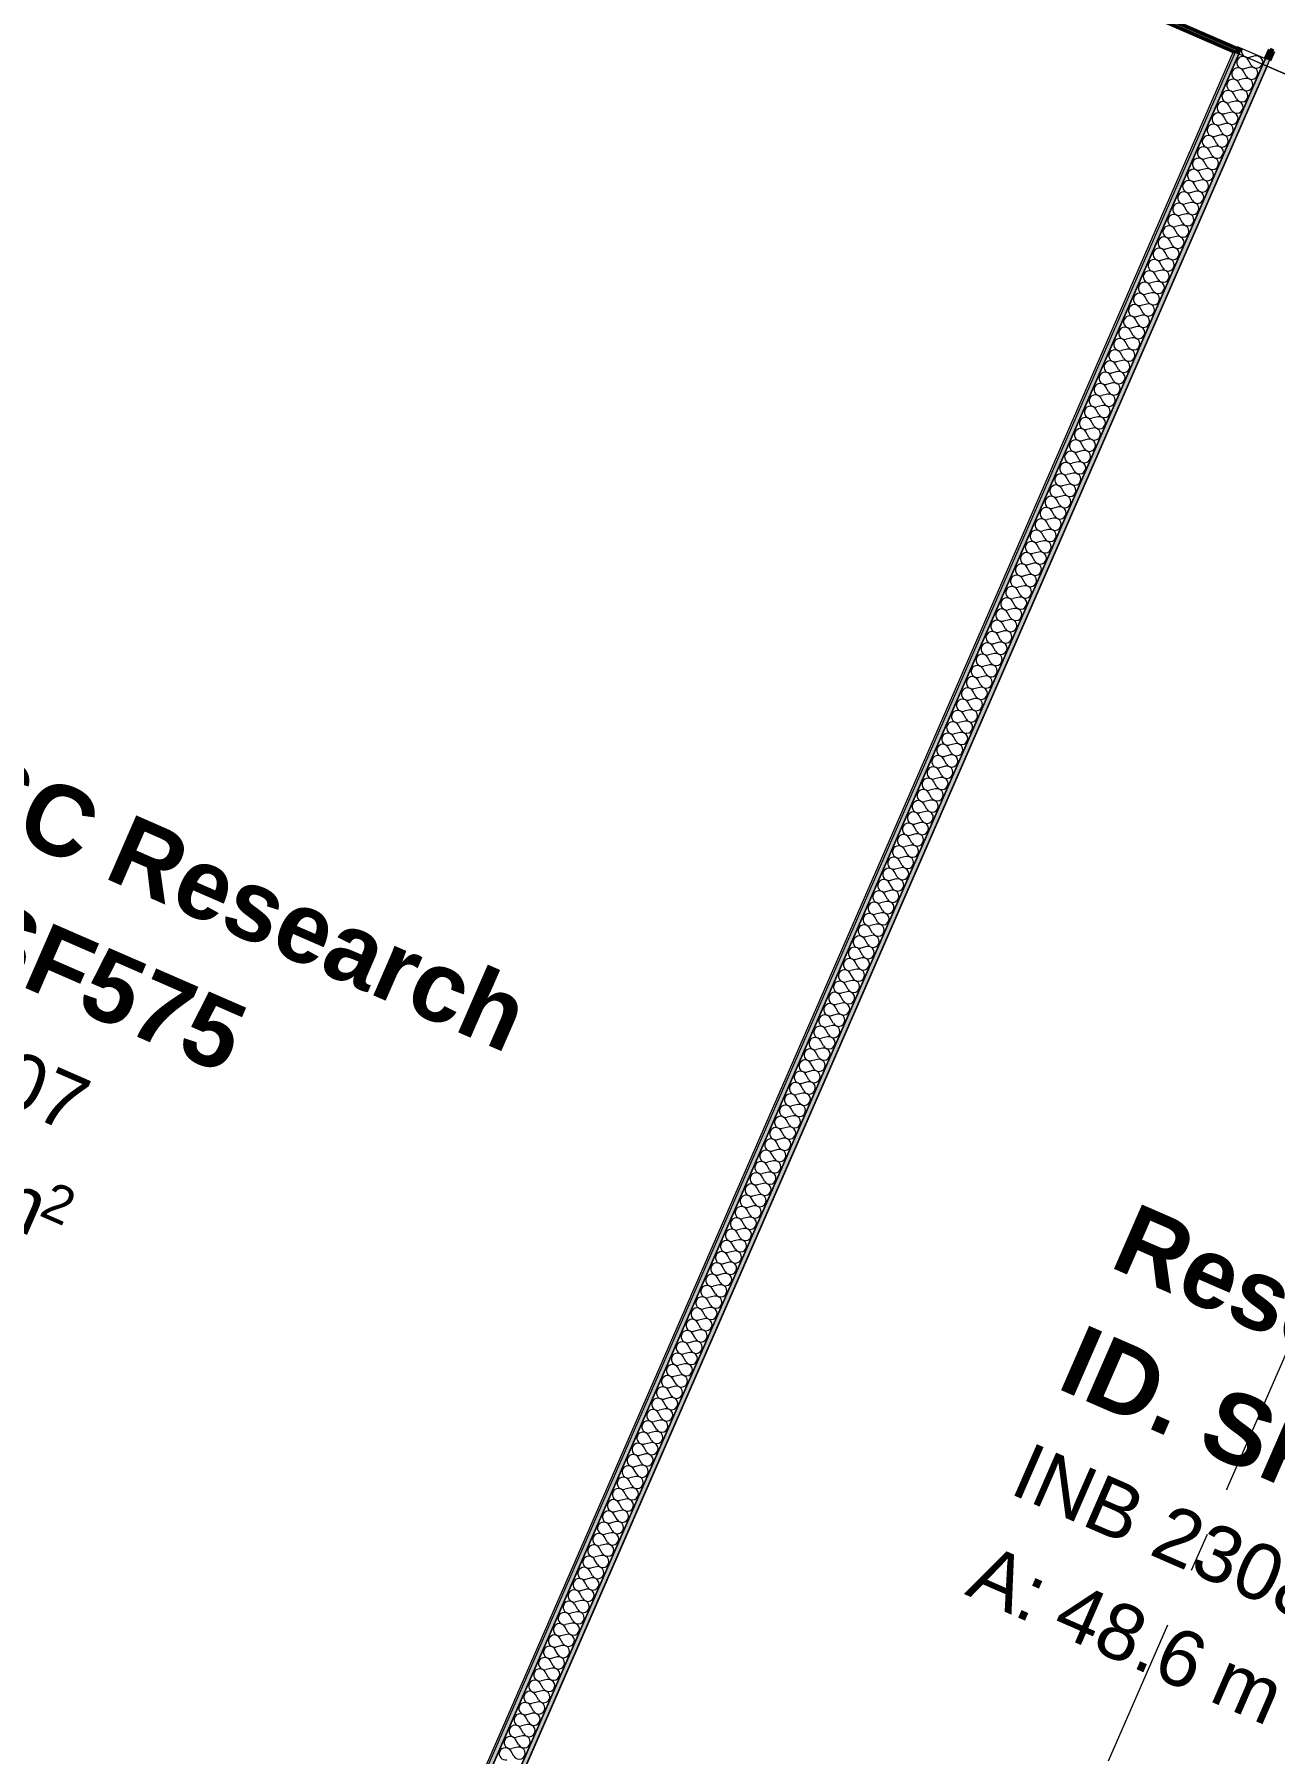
# Model space of a CAD drawing. Header units: millimetres. Extents: x -37281 to 954596, y -59787 to 956680.
# Drawn here: x 874598 to 879015, y -34470 to -28346 of the extents above; entities that cross this region are included whole.
import ezdxf
from ezdxf.enums import TextEntityAlignment as Align

# ---------------------------------------------------------------- set-up
doc = ezdxf.new("R2010")
doc.units = ezdxf.units.MM
doc.header["$MEASUREMENT"] = 0
doc.linetypes.add('Double Dashed', pattern=[1093.611073, 529.166651, -211.666656, 141.111112, -211.666656])
for name, color, linetype in [('A-25-M_Wall_Int', 7, 'Continuous'), ('New_A-15-MG_Structural_Grid_Phase_2', 7, 'Continuous'), ('New_A-25-M_Wall_Ext', 7, 'Continuous'), ('New_A-25-M_Wall_Int', 7, 'Continuous'), ('New_A-35-M_FFE-Zone', 7, 'Continuous'), ('New_ArchiCAD Doors', 7, 'Continuous')]:
    doc.layers.add(name, color=color, linetype=linetype)
for name, color, linetype, lineweight, true_color in [('A-25-M_Wall_Int_Pen_No__107', 7, 'Continuous', 15, 0xa6a6a6), ('A-25-M_Wall_Int_Pen_No__27', 7, 'Continuous', 50, 0x2a2a2a), ('New_A-15-MG_Structural_Grid_Phase_2_Pen_No__222', 7, 'Continuous', 13, 0x65af33), ('New_A-25-M_Wall_Int_Pen_No__107', 7, 'Continuous', 15, 0xa6a6a6), ('New_A-35-M_FFE-Zone_Pen_No__74', 7, 'Continuous', 20, 0x606060)]:
    doc.layers.add(name, color=color, linetype=linetype, lineweight=lineweight, true_color=true_color)
for name, color, linetype, lineweight in [('New_A-25-M_Wall_Int_Pen_No__1', 7, 'Continuous', 13), ('New_ArchiCAD Doors_Pen_No__87', 8, 'Continuous', 20), ('New_ArchiCAD Zone Stamps_Pen_No__9', 7, 'Continuous', 13)]:
    doc.layers.add(name, color=color, linetype=linetype, lineweight=lineweight)
doc.styles.add('GENERATED_STYLE_2', font='')
doc.styles.add('GENERATED_STYLE_3', font='')
doc.styles.add('GENERATED_STYLE_4', font='')
doc.styles.get('GENERATED_STYLE_2').set_extended_font_data('Arial', bold=True)
doc.styles.get('GENERATED_STYLE_3').set_extended_font_data('Arial')
doc.styles.get('GENERATED_STYLE_4').set_extended_font_data('Swis721 BT')

# ---------------------------------------------------------------- blocks, each defined once
blk = doc.blocks.new('Research Lab_INB 2308_73_2', base_point=(878207.4, -32607.4))
at = {"layer": 'New_A-35-M_FFE-Zone_Pen_No__74', "linetype": 'Continuous'}
for p, q in [((878988.3, -28459.1), (874709.3, -38272.2)), ((880588.2, -29156.8), (878988.3, -28459.1))]:
    blk.add_line(p, q, dxfattribs=at)
at = {"layer": 'New_ArchiCAD Zone Stamps_Pen_No__9'}
for tag, height, style, p in [('ROOM_NAME', 250, 'GENERATED_STYLE_2', (878521.7, -32504.4)), ('zoneNameLine2', 250, 'GENERATED_STYLE_2', (878333.3, -32936.5)), ('ROOM_NUMBER', 200, 'GENERATED_STYLE_3', (878144.9, -33357.2)), ('measuredAreaCode', 200, 'GENERATED_STYLE_3', (877987.8, -33717.3)), ('DUMMY_649', 200, 'GENERATED_STYLE_3', (878295.3, -33851.4)), ('DUMMY_650', 200, 'GENERATED_STYLE_3', (878784.6, -34064.8)), ('DUMMY_651', 133.3, 'GENERATED_STYLE_3', (879063.9, -34171.3))]:
    blk.add_attdef(tag, text='', height=height, rotation=336.44041, dxfattribs=dict(at, style=style)).set_placement(p, align=Align.TOP_LEFT)
blk = doc.blocks.new('LiSC Research_INB 2307_74_2', base_point=(876282.6, -31648))
at = {"layer": 'New_A-35-M_FFE-Zone_Pen_No__74', "linetype": 'Continuous'}
for p, q in [((878869.1, -28407.2), (875223.8, -26817.7)), ((874593.1, -38213.6), (878869.1, -28407.2))]:
    blk.add_line(p, q, dxfattribs=at)
at = {"layer": 'New_ArchiCAD Zone Stamps_Pen_No__9'}
for tag, height, style, p in [('ROOM_NAME', 250, 'GENERATED_STYLE_2', (874121.3, -30761.7)), ('zoneNameLine2', 250, 'GENERATED_STYLE_2', (873932.9, -31193.8)), ('ROOM_NUMBER', 200, 'GENERATED_STYLE_3', (873744.4, -31614.5)), ('measuredAreaCode', 200, 'GENERATED_STYLE_3', (873587.4, -31974.6)), ('DUMMY_649', 200, 'GENERATED_STYLE_3', (873894.8, -32108.7)), ('DUMMY_650', 200, 'GENERATED_STYLE_3', (874384.1, -32322.1)), ('DUMMY_651', 133.3, 'GENERATED_STYLE_3', (874663.4, -32428.6))]:
    blk.add_attdef(tag, text='', height=height, rotation=336.44041, dxfattribs=dict(at, style=style)).set_placement(p, align=Align.TOP_LEFT)
blk = doc.blocks.new('Simple Door Opening_8')
at = {"layer": 'New_ArchiCAD Doors_Pen_No__87', "linetype": 'Continuous'}
blk.add_line((2556.1, -345), (-2556.1, -345), dxfattribs=at)
blk = doc.blocks.new('Wall_271_2', base_point=(886309.1, -31651.4))
at = {"layer": 'New_ArchiCAD Doors', "color": 251, "linetype": 'Continuous', "lineweight": 20, "true_color": 0x606060, "xscale": -1, "zscale": 1000, "rotation": 336.4404115839876}
blk.add_blockref('Simple Door Opening_8', (878187.4, -27733.5), dxfattribs=at)
blk = doc.blocks.new('*X1052', base_point=(864302.5, 0))
at = {"layer": 'New_A-25-M_Wall_Int_Pen_No__107', "linetype": 'Continuous'}
for p, q in [((878928.5, -28463), (878907.2, -28468)), ((878932, -28455), (878921.2, -28435.9)), ((878946.1, -28422.8), (878924.7, -28427.9)), ((878897, -28535.3), (878886.2, -28516.2)), ((878911, -28503.1), (878889.7, -28508.2)), ((878914.5, -28495.1), (878903.7, -28476.1)), ((878862, -28615.6), (878851.2, -28596.5)), ((878876, -28583.5), (878854.7, -28588.5)), ((878879.5, -28575.4), (878868.7, -28556.4)), ((878893.5, -28543.3), (878872.2, -28548.3)), ((878844.5, -28655.7), (878833.7, -28636.7)), ((878858.5, -28623.6), (878837.2, -28628.7)), ((878809.5, -28736.1), (878798.7, -28717)), ((878823.5, -28703.9), (878802.2, -28709)), ((878827, -28695.9), (878816.2, -28676.8)), ((878841, -28663.8), (878819.7, -28668.8)), ((878792, -28776.2), (878781.2, -28757.2)), ((878806, -28744.1), (878784.7, -28749.1)), ((878756.9, -28856.5), (878746.1, -28837.5)), ((878770.9, -28824.4), (878749.6, -28829.4)), ((878774.4, -28816.4), (878763.6, -28797.3)), ((878788.5, -28784.2), (878767.1, -28789.3)), ((878739.4, -28896.7), (878728.6, -28877.6)), ((878753.4, -28864.6), (878732.1, -28869.6)), ((878704.4, -28977), (878693.6, -28958)), ((878718.4, -28944.9), (878697.1, -28949.9)), ((878721.9, -28936.8), (878711.1, -28917.8)), ((878735.9, -28904.7), (878714.6, -28909.8)), ((878683.4, -29025.2), (878662.1, -29030.2)), ((878686.9, -29017.2), (878676.1, -28998.1)), ((878700.9, -28985), (878679.6, -28990.1)), ((878651.9, -29097.5), (878641.1, -29078.4)), ((878665.9, -29065.4), (878644.6, -29070.4)), ((878669.4, -29057.3), (878658.6, -29038.3)), ((878630.9, -29145.7), (878609.5, -29150.7)), ((878634.4, -29137.6), (878623.6, -29118.6)), ((878648.4, -29105.5), (878627.1, -29110.6)), ((878599.3, -29218), (878588.5, -29198.9)), ((878613.4, -29185.8), (878592, -29190.9)), ((878616.9, -29177.8), (878606, -29158.7)), ((878578.3, -29266.1), (878557, -29271.2)), ((878581.8, -29258.1), (878571, -29239.1)), ((878595.8, -29226), (878574.5, -29231)), ((878546.8, -29338.4), (878536, -29319.4)), ((878560.8, -29306.3), (878539.5, -29311.3)), ((878564.3, -29298.3), (878553.5, -29279.2)), ((878525.8, -29386.6), (878504.5, -29391.7)), ((878529.3, -29378.6), (878518.5, -29359.5)), ((878543.3, -29346.5), (878522, -29351.5)), ((878494.3, -29458.9), (878483.5, -29439.8)), ((878508.3, -29426.8), (878487, -29431.8)), ((878511.8, -29418.7), (878501, -29399.7)), ((878473.3, -29507.1), (878451.9, -29512.1)), ((878476.8, -29499.1), (878466, -29480)), ((878490.8, -29466.9), (878469.5, -29472)), ((878441.7, -29579.4), (878430.9, -29560.3)), ((878455.8, -29547.2), (878434.4, -29552.3)), ((878459.3, -29539.2), (878448.4, -29520.2)), ((878420.7, -29627.6), (878399.4, -29632.6)), ((878424.2, -29619.5), (878413.4, -29600.5)), ((878438.2, -29587.4), (878416.9, -29592.4)), ((878389.2, -29699.8), (878378.4, -29680.8)), ((878403.2, -29667.7), (878381.9, -29672.8)), ((878406.7, -29659.7), (878395.9, -29640.6)), ((878354.2, -29780.2), (878343.4, -29761.1)), ((878368.2, -29748), (878346.9, -29753.1)), ((878371.7, -29740), (878360.9, -29721)), ((878385.7, -29707.9), (878364.4, -29712.9)), ((878336.7, -29820.3), (878325.9, -29801.3)), ((878350.7, -29788.2), (878329.4, -29793.2)), ((878301.7, -29900.6), (878290.8, -29881.6)), ((878315.7, -29868.5), (878294.4, -29873.6)), ((878319.2, -29860.5), (878308.4, -29841.4)), ((878333.2, -29828.3), (878311.9, -29833.4)), ((878284.1, -29940.8), (878273.3, -29921.7)), ((878298.2, -29908.7), (878276.8, -29913.7)), ((878249.1, -30021.1), (878238.3, -30002.1)), ((878263.1, -29989), (878241.8, -29994)), ((878266.6, -29980.9), (878255.8, -29961.9)), ((878280.6, -29948.8), (878259.3, -29953.9)), ((878231.6, -30061.3), (878220.8, -30042.2)), ((878245.6, -30029.1), (878224.3, -30034.2)), ((878196.6, -30141.6), (878185.8, -30122.5)), ((878210.6, -30109.5), (878189.3, -30114.5)), ((878214.1, -30101.4), (878203.3, -30082.4)), ((878228.1, -30069.3), (878206.8, -30074.3)), ((878175.6, -30189.8), (878154.3, -30194.8)), ((878179.1, -30181.7), (878168.3, -30162.7)), ((878193.1, -30149.6), (878171.8, -30154.7)), ((878144.1, -30262.1), (878133.3, -30243)), ((878158.1, -30229.9), (878136.8, -30235)), ((878161.6, -30221.9), (878150.8, -30202.8)), ((878123, -30310.2), (878101.7, -30315.3)), ((878126.6, -30302.2), (878115.7, -30283.2)), ((878140.6, -30270.1), (878119.2, -30275.1)), ((878091.5, -30382.5), (878080.7, -30363.5)), ((878105.5, -30350.4), (878084.2, -30355.4)), ((878109, -30342.4), (878098.2, -30323.3)), ((878070.5, -30430.7), (878049.2, -30435.8)), ((878074, -30422.7), (878063.2, -30403.6)), ((878088, -30390.6), (878066.7, -30395.6)), ((878039, -30503), (878028.2, -30483.9)), ((878053, -30470.9), (878031.7, -30475.9)), ((878056.5, -30462.8), (878045.7, -30443.8)), ((878018, -30551.2), (877996.7, -30556.2)), ((878021.5, -30543.2), (878010.7, -30524.1)), ((878035.5, -30511), (878014.2, -30516.1)), ((877986.5, -30623.5), (877975.7, -30604.4)), ((878000.5, -30591.3), (877979.2, -30596.4)), ((878004, -30583.3), (877993.2, -30564.3)), ((877965.5, -30671.7), (877944.1, -30676.7)), ((877969, -30663.6), (877958.1, -30644.6)), ((877983, -30631.5), (877961.6, -30636.5)), ((877933.9, -30743.9), (877923.1, -30724.9)), ((877947.9, -30711.8), (877926.6, -30716.9)), ((877951.4, -30703.8), (877940.6, -30684.7)), ((877912.9, -30792.1), (877891.6, -30797.2)), ((877916.4, -30784.1), (877905.6, -30765.1)), ((877930.4, -30752), (877909.1, -30757)), ((877881.4, -30864.4), (877870.6, -30845.4)), ((877895.4, -30832.3), (877874.1, -30837.3)), ((877898.9, -30824.3), (877888.1, -30805.2)), ((877860.4, -30912.6), (877839.1, -30917.7)), ((877863.9, -30904.6), (877853.1, -30885.5)), ((877877.9, -30872.5), (877856.6, -30877.5)), ((877828.9, -30984.9), (877818.1, -30965.8)), ((877842.9, -30952.8), (877821.6, -30957.8)), ((877846.4, -30944.7), (877835.6, -30925.7)), ((877793.8, -31065.2), (877783, -31046.2)), ((877807.9, -31033.1), (877786.5, -31038.1)), ((877811.4, -31025.1), (877800.5, -31006)), ((877825.4, -30992.9), (877804, -30998)), ((877776.3, -31105.4), (877765.5, -31086.3)), ((877790.3, -31073.2), (877769, -31078.3)), ((877741.3, -31185.7), (877730.5, -31166.6)), ((877755.3, -31153.6), (877734, -31158.6)), ((877758.8, -31145.5), (877748, -31126.5)), ((877772.8, -31113.4), (877751.5, -31118.4)), ((877723.8, -31225.8), (877713, -31206.8)), ((877737.8, -31193.7), (877716.5, -31198.8)), ((877688.8, -31306.2), (877678, -31287.1)), ((877702.8, -31274), (877681.5, -31279.1)), ((877706.3, -31266), (877695.5, -31246.9)), ((877720.3, -31233.9), (877699, -31238.9)), ((877671.3, -31346.3), (877660.5, -31327.3)), ((877685.3, -31314.2), (877664, -31319.2)), ((877636.2, -31426.6), (877625.4, -31407.6)), ((877650.3, -31394.5), (877628.9, -31399.5)), ((877653.8, -31386.5), (877643, -31367.4)), ((877667.8, -31354.3), (877646.5, -31359.4)), ((877615.2, -31474.8), (877593.9, -31479.9)), ((877618.7, -31466.8), (877607.9, -31447.7)), ((877632.7, -31434.7), (877611.4, -31439.7)), ((877583.7, -31547.1), (877572.9, -31528.1)), ((877597.7, -31515), (877576.4, -31520)), ((877601.2, -31506.9), (877590.4, -31487.9)), ((877562.7, -31595.3), (877541.4, -31600.3)), ((877566.2, -31587.3), (877555.4, -31568.2)), ((877580.2, -31555.1), (877558.9, -31560.2)), ((877531.2, -31667.6), (877520.4, -31648.5)), ((877545.2, -31635.4), (877523.9, -31640.5)), ((877548.7, -31627.4), (877537.9, -31608.4)), ((877510.2, -31715.8), (877488.9, -31720.8)), ((877513.7, -31707.7), (877502.9, -31688.7)), ((877527.7, -31675.6), (877506.4, -31680.7)), ((877478.7, -31788), (877467.8, -31769)), ((877492.7, -31755.9), (877471.3, -31761)), ((877496.2, -31747.9), (877485.4, -31728.8)), ((877457.6, -31836.2), (877436.3, -31841.3)), ((877461.1, -31828.2), (877450.3, -31809.2)), ((877475.1, -31796.1), (877453.8, -31801.1)), ((877426.1, -31908.5), (877415.3, -31889.5)), ((877440.1, -31876.4), (877418.8, -31881.4)), ((877443.6, -31868.4), (877432.8, -31849.3)), ((877405.1, -31956.7), (877383.8, -31961.8)), ((877408.6, -31948.7), (877397.8, -31929.6)), ((877422.6, -31916.6), (877401.3, -31921.6)), ((877373.6, -32029), (877362.8, -32009.9)), ((877387.6, -31996.9), (877366.3, -32001.9)), ((877391.1, -31988.8), (877380.3, -31969.8)), ((877352.6, -32077.2), (877331.3, -32082.2)), ((877356.1, -32069.2), (877345.3, -32050.1)), ((877370.1, -32037), (877348.8, -32042.1)), ((877321.1, -32149.5), (877310.2, -32130.4)), ((877335.1, -32117.3), (877313.7, -32122.4)), ((877338.6, -32109.3), (877327.8, -32090.3)), ((877286, -32229.8), (877275.2, -32210.7)), ((877300, -32197.7), (877278.7, -32202.7)), ((877303.5, -32189.6), (877292.7, -32170.6)), ((877317.6, -32157.5), (877296.2, -32162.5)), ((877268.5, -32269.9), (877257.7, -32250.9)), ((877282.5, -32237.8), (877261.2, -32242.9)), ((877233.5, -32350.3), (877222.7, -32331.2)), ((877247.5, -32318.1), (877226.2, -32323.2)), ((877251, -32310.1), (877240.2, -32291)), ((877265, -32278), (877243.7, -32283)), ((877216, -32390.4), (877205.2, -32371.4)), ((877230, -32358.3), (877208.7, -32363.3)), ((877181, -32470.7), (877170.2, -32451.7)), ((877195, -32438.6), (877173.7, -32443.6)), ((877198.5, -32430.6), (877187.7, -32411.5)), ((877212.5, -32398.4), (877191.2, -32403.5)), ((877163.5, -32510.9), (877152.6, -32491.8)), ((877177.5, -32478.8), (877156.2, -32483.8)), ((877128.4, -32591.2), (877117.6, -32572.2)), ((877142.4, -32559.1), (877121.1, -32564.1)), ((877145.9, -32551), (877135.1, -32532)), ((877160, -32518.9), (877138.6, -32524)), ((877107.4, -32639.4), (877086.1, -32644.4)), ((877110.9, -32631.4), (877100.1, -32612.3)), ((877124.9, -32599.2), (877103.6, -32604.3)), ((877075.9, -32711.7), (877065.1, -32692.6)), ((877089.9, -32679.6), (877068.6, -32684.6)), ((877093.4, -32671.5), (877082.6, -32652.5)), ((877054.9, -32759.9), (877033.6, -32764.9)), ((877058.4, -32751.8), (877047.6, -32732.8)), ((877072.4, -32719.7), (877051.1, -32724.8)), ((877023.4, -32832.2), (877012.6, -32813.1)), ((877037.4, -32800), (877016.1, -32805.1)), ((877040.9, -32792), (877030.1, -32772.9)), ((877002.4, -32880.3), (876981, -32885.4)), ((877005.9, -32872.3), (876995.1, -32853.3)), ((877019.9, -32840.2), (876998.6, -32845.2)), ((876970.8, -32952.6), (876960, -32933.6)), ((876984.8, -32920.5), (876963.5, -32925.5)), ((876988.4, -32912.5), (876977.5, -32893.4)), ((876949.8, -33000.8), (876928.5, -33005.9)), ((876953.3, -32992.8), (876942.5, -32973.7)), ((876967.3, -32960.7), (876946, -32965.7)), ((876918.3, -33073.1), (876907.5, -33054)), ((876932.3, -33041), (876911, -33046)), ((876935.8, -33032.9), (876925, -33013.9)), ((876897.3, -33121.3), (876876, -33126.3)), ((876900.8, -33113.3), (876890, -33094.2)), ((876914.8, -33081.1), (876893.5, -33086.2)), ((876865.8, -33193.6), (876855, -33174.5)), ((876879.8, -33161.4), (876858.5, -33166.5)), ((876883.3, -33153.4), (876872.5, -33134.4)), ((876844.8, -33241.8), (876823.4, -33246.8)), ((876848.3, -33233.7), (876837.5, -33214.7)), ((876862.3, -33201.6), (876841, -33206.6)), ((876813.2, -33314), (876802.4, -33295)), ((876827.3, -33281.9), (876805.9, -33287)), ((876830.8, -33273.9), (876819.9, -33254.8)), ((876792.2, -33362.2), (876770.9, -33367.3)), ((876795.7, -33354.2), (876784.9, -33335.2)), ((876809.7, -33322.1), (876788.4, -33327.1)), ((876760.7, -33434.5), (876749.9, -33415.5)), ((876774.7, -33402.4), (876753.4, -33407.4)), ((876778.2, -33394.4), (876767.4, -33375.3)), ((876725.7, -33514.8), (876714.9, -33495.8)), ((876739.7, -33482.7), (876718.4, -33487.7)), ((876743.2, -33474.7), (876732.4, -33455.6)), ((876757.2, -33442.5), (876735.9, -33447.6)), ((876708.2, -33555), (876697.4, -33535.9)), ((876722.2, -33522.9), (876700.9, -33527.9)), ((876673.2, -33635.3), (876662.3, -33616.3)), ((876687.2, -33603.2), (876665.8, -33608.2)), ((876690.7, -33595.1), (876679.9, -33576.1)), ((876704.7, -33563), (876683.4, -33568.1)), ((876655.6, -33675.5), (876644.8, -33656.4)), ((876669.7, -33643.3), (876648.3, -33648.4)), ((876620.6, -33755.8), (876609.8, -33736.7)), ((876634.6, -33723.7), (876613.3, -33728.7)), ((876638.1, -33715.6), (876627.3, -33696.6)), ((876652.1, -33683.5), (876630.8, -33688.5)), ((876603.1, -33795.9), (876592.3, -33776.9)), ((876617.1, -33763.8), (876595.8, -33768.9)), ((876568.1, -33876.3), (876557.3, -33857.2)), ((876582.1, -33844.1), (876560.8, -33849.2)), ((876585.6, -33836.1), (876574.8, -33817)), ((876599.6, -33804), (876578.3, -33809)), ((876547.1, -33924.4), (876525.8, -33929.5)), ((876550.6, -33916.4), (876539.8, -33897.4)), ((876564.6, -33884.3), (876543.3, -33889.3)), ((876515.6, -33996.7), (876504.7, -33977.7)), ((876529.6, -33964.6), (876508.3, -33969.6)), ((876533.1, -33956.6), (876522.3, -33937.5)), ((876494.5, -34044.9), (876473.2, -34050)), ((876498, -34036.9), (876487.2, -34017.8)), ((876512.1, -34004.8), (876490.7, -34009.8)), ((876463, -34117.2), (876452.2, -34098.1)), ((876477, -34085.1), (876455.7, -34090.1)), ((876480.5, -34077), (876469.7, -34058)), ((876442, -34165.4), (876420.7, -34170.4)), ((876445.5, -34157.4), (876434.7, -34138.3)), ((876459.5, -34125.2), (876438.2, -34130.3)), ((876410.5, -34237.7), (876399.7, -34218.6)), ((876424.5, -34205.5), (876403.2, -34210.6)), ((876428, -34197.5), (876417.2, -34178.5)), ((876389.5, -34285.9), (876368.2, -34290.9)), ((876393, -34277.8), (876382.2, -34258.8)), ((876407, -34245.7), (876385.7, -34250.7)), ((876358, -34358.1), (876347.2, -34339.1)), ((876372, -34326), (876350.7, -34331.1)), ((876375.5, -34318), (876364.7, -34298.9)), ((876336.9, -34406.3), (876315.6, -34411.4)), ((876340.5, -34398.3), (876329.6, -34379.3)), ((876354.5, -34366.2), (876333.1, -34371.2)), ((876305.4, -34478.6), (876294.6, -34459.6)), ((876319.4, -34446.5), (876298.1, -34451.5)), ((876322.9, -34438.5), (876312.1, -34419.4))]:
    blk.add_line(p, q, dxfattribs=at)
for centre, start, end in [((878919.7, -28406.6), 156.44041, 283.31031), ((878919.7, -28406.6), 153.89928, 156.44041), ((878884.7, -28486.9), 29.57051, 156.44041), ((878902.2, -28446.7), 156.44041, 283.31031), ((878902.2, -28446.7), 29.57051, 156.44041), ((878933.6, -28484.3), 209.57051, 103.31031), ((878951.1, -28444.1), 209.57051, 103.31031), ((878968.6, -28404), 229.31518, 263.56565), ((878867.2, -28527), 156.44041, 283.31031), ((878867.2, -28527), 29.57051, 156.44041), ((878884.7, -28486.9), 156.44041, 283.31031), ((878916.1, -28524.5), 209.57051, 103.31031), ((878832.1, -28607.3), 29.57051, 156.44041), ((878849.7, -28567.2), 156.44041, 283.31031), ((878849.7, -28567.2), 29.57051, 156.44041), ((878881.1, -28604.8), 209.57051, 103.31031), ((878898.6, -28564.6), 209.57051, 103.31031), ((878814.6, -28647.5), 156.44041, 283.31031), ((878814.6, -28647.5), 29.57051, 156.44041), ((878832.1, -28607.3), 156.44041, 283.31031), ((878863.5, -28644.9), 209.57051, 103.31031), ((878779.6, -28727.8), 156.44041, 283.31031), ((878779.6, -28727.8), 29.57051, 156.44041), ((878797.1, -28687.7), 156.44041, 283.31031), ((878797.1, -28687.7), 29.57051, 156.44041), ((878828.5, -28725.2), 209.57051, 103.31031), ((878846, -28685.1), 209.57051, 103.31031), ((878762.1, -28768), 156.44041, 283.31031), ((878762.1, -28768), 29.57051, 156.44041), ((878811, -28765.4), 209.57051, 103.31031), ((878727.1, -28848.3), 156.44041, 283.31031), ((878727.1, -28848.3), 29.57051, 156.44041), ((878744.6, -28808.1), 156.44041, 283.31031), ((878744.6, -28808.1), 29.57051, 156.44041), ((878776, -28845.7), 209.57051, 103.31031), ((878793.5, -28805.6), 209.57051, 103.31031), ((878709.6, -28888.4), 156.44041, 283.31031), ((878709.6, -28888.4), 29.57051, 156.44041), ((878741, -28926), 209.57051, 103.31031), ((878758.5, -28885.9), 209.57051, 103.31031), ((878674.5, -28968.8), 156.44041, 283.31031), ((878674.5, -28968.8), 29.57051, 156.44041), ((878692.1, -28928.6), 156.44041, 283.31031), ((878692.1, -28928.6), 29.57051, 156.44041), ((878723.5, -28966.2), 209.57051, 103.31031), ((878657, -29008.9), 156.44041, 283.31031), ((878657, -29008.9), 29.57051, 156.44041), ((878688.4, -29046.5), 209.57051, 103.31031), ((878705.9, -29006.4), 209.57051, 103.31031), ((878622, -29089.2), 156.44041, 283.31031), ((878622, -29089.2), 29.57051, 156.44041), ((878639.5, -29049.1), 156.44041, 283.31031), ((878639.5, -29049.1), 29.57051, 156.44041), ((878670.9, -29086.7), 209.57051, 103.31031), ((878587, -29169.6), 29.57051, 156.44041), ((878604.5, -29129.4), 156.44041, 283.31031), ((878604.5, -29129.4), 29.57051, 156.44041), ((878635.9, -29167), 209.57051, 103.31031), ((878653.4, -29126.8), 209.57051, 103.31031), ((878569.5, -29209.7), 156.44041, 283.31031), ((878569.5, -29209.7), 29.57051, 156.44041), ((878587, -29169.6), 156.44041, 283.31031), ((878618.4, -29207.1), 209.57051, 103.31031), ((878534.5, -29290), 29.57051, 156.44041), ((878552, -29249.9), 156.44041, 283.31031), ((878552, -29249.9), 29.57051, 156.44041), ((878583.4, -29287.5), 209.57051, 103.31031), ((878600.9, -29247.3), 209.57051, 103.31031), ((878516.9, -29330.2), 156.44041, 283.31031), ((878516.9, -29330.2), 29.57051, 156.44041), ((878534.5, -29290), 156.44041, 283.31031), ((878565.9, -29327.6), 209.57051, 103.31031), ((878481.9, -29410.5), 29.57051, 156.44041), ((878499.4, -29370.3), 156.44041, 283.31031), ((878499.4, -29370.3), 29.57051, 156.44041), ((878530.8, -29407.9), 209.57051, 103.31031), ((878548.4, -29367.8), 209.57051, 103.31031), ((878464.4, -29450.7), 156.44041, 283.31031), ((878464.4, -29450.7), 29.57051, 156.44041), ((878481.9, -29410.5), 156.44041, 283.31031), ((878513.3, -29448.1), 209.57051, 103.31031), ((878429.4, -29531), 29.57051, 156.44041), ((878446.9, -29490.8), 156.44041, 283.31031), ((878446.9, -29490.8), 29.57051, 156.44041), ((878478.3, -29528.4), 209.57051, 103.31031), ((878495.8, -29488.2), 209.57051, 103.31031), ((878411.9, -29571.1), 156.44041, 283.31031), ((878411.9, -29571.1), 29.57051, 156.44041), ((878429.4, -29531), 156.44041, 283.31031), ((878460.8, -29568.6), 209.57051, 103.31031), ((878376.9, -29651.4), 29.57051, 156.44041), ((878394.4, -29611.3), 156.44041, 283.31031), ((878394.4, -29611.3), 29.57051, 156.44041), ((878425.8, -29648.9), 209.57051, 103.31031), ((878443.3, -29608.7), 209.57051, 103.31031), ((878359.4, -29691.6), 156.44041, 283.31031), ((878359.4, -29691.6), 29.57051, 156.44041), ((878376.9, -29651.4), 156.44041, 283.31031), ((878408.3, -29689), 209.57051, 103.31031), ((878324.3, -29771.9), 29.57051, 156.44041), ((878341.8, -29731.8), 156.44041, 283.31031), ((878341.8, -29731.8), 29.57051, 156.44041), ((878373.2, -29769.4), 209.57051, 103.31031), ((878390.8, -29729.2), 209.57051, 103.31031), ((878306.8, -29812.1), 156.44041, 283.31031), ((878306.8, -29812.1), 29.57051, 156.44041), ((878324.3, -29771.9), 156.44041, 283.31031), ((878355.7, -29809.5), 209.57051, 103.31031), ((878271.8, -29892.4), 156.44041, 283.31031), ((878271.8, -29892.4), 29.57051, 156.44041), ((878289.3, -29852.2), 156.44041, 283.31031), ((878289.3, -29852.2), 29.57051, 156.44041), ((878320.7, -29889.8), 209.57051, 103.31031), ((878338.2, -29849.7), 209.57051, 103.31031), ((878254.3, -29932.5), 156.44041, 283.31031), ((878254.3, -29932.5), 29.57051, 156.44041), ((878303.2, -29930), 209.57051, 103.31031), ((878219.3, -30012.9), 156.44041, 283.31031), ((878219.3, -30012.9), 29.57051, 156.44041), ((878236.8, -29972.7), 156.44041, 283.31031), ((878236.8, -29972.7), 29.57051, 156.44041), ((878268.2, -30010.3), 209.57051, 103.31031), ((878285.7, -29970.1), 209.57051, 103.31031), ((878201.8, -30053), 156.44041, 283.31031), ((878201.8, -30053), 29.57051, 156.44041), ((878250.7, -30050.5), 209.57051, 103.31031), ((878166.7, -30133.3), 156.44041, 283.31031), ((878166.7, -30133.3), 29.57051, 156.44041), ((878184.2, -30093.2), 156.44041, 283.31031), ((878184.2, -30093.2), 29.57051, 156.44041), ((878215.6, -30130.8), 209.57051, 103.31031), ((878233.2, -30090.6), 209.57051, 103.31031), ((878149.2, -30173.5), 156.44041, 283.31031), ((878149.2, -30173.5), 29.57051, 156.44041), ((878180.6, -30211.1), 209.57051, 103.31031), ((878198.1, -30170.9), 209.57051, 103.31031), ((878114.2, -30253.8), 156.44041, 283.31031), ((878114.2, -30253.8), 29.57051, 156.44041), ((878131.7, -30213.7), 156.44041, 283.31031), ((878131.7, -30213.7), 29.57051, 156.44041), ((878163.1, -30251.2), 209.57051, 103.31031), ((878079.2, -30334.1), 29.57051, 156.44041), ((878096.7, -30294), 156.44041, 283.31031), ((878096.7, -30294), 29.57051, 156.44041), ((878128.1, -30331.6), 209.57051, 103.31031), ((878145.6, -30291.4), 209.57051, 103.31031), ((878061.7, -30374.3), 156.44041, 283.31031), ((878061.7, -30374.3), 29.57051, 156.44041), ((878079.2, -30334.1), 156.44041, 283.31031), ((878110.6, -30371.7), 209.57051, 103.31031), ((878026.6, -30454.6), 29.57051, 156.44041), ((878044.2, -30414.4), 156.44041, 283.31031), ((878044.2, -30414.4), 29.57051, 156.44041), ((878075.6, -30452), 209.57051, 103.31031), ((878093.1, -30411.9), 209.57051, 103.31031), ((878009.1, -30494.8), 156.44041, 283.31031), ((878009.1, -30494.8), 29.57051, 156.44041), ((878026.6, -30454.6), 156.44041, 283.31031), ((878058, -30492.2), 209.57051, 103.31031), ((877974.1, -30575.1), 29.57051, 156.44041), ((877991.6, -30534.9), 156.44041, 283.31031), ((877991.6, -30534.9), 29.57051, 156.44041), ((878023, -30572.5), 209.57051, 103.31031), ((878040.5, -30532.3), 209.57051, 103.31031), ((877956.6, -30615.2), 156.44041, 283.31031), ((877956.6, -30615.2), 29.57051, 156.44041), ((877974.1, -30575.1), 156.44041, 283.31031), ((878005.5, -30612.7), 209.57051, 103.31031), ((877921.6, -30695.5), 29.57051, 156.44041), ((877939.1, -30655.4), 156.44041, 283.31031), ((877939.1, -30655.4), 29.57051, 156.44041), ((877970.5, -30693), 209.57051, 103.31031), ((877988, -30652.8), 209.57051, 103.31031), ((877904.1, -30735.7), 156.44041, 283.31031), ((877904.1, -30735.7), 29.57051, 156.44041), ((877921.6, -30695.5), 156.44041, 283.31031), ((877953, -30733.1), 209.57051, 103.31031), ((877869, -30816), 29.57051, 156.44041), ((877886.6, -30775.9), 156.44041, 283.31031), ((877886.6, -30775.9), 29.57051, 156.44041), ((877918, -30813.5), 209.57051, 103.31031), ((877935.5, -30773.3), 209.57051, 103.31031), ((877851.5, -30856.2), 156.44041, 283.31031), ((877851.5, -30856.2), 29.57051, 156.44041), ((877869, -30816), 156.44041, 283.31031), ((877900.5, -30853.6), 209.57051, 103.31031), ((877816.5, -30936.5), 29.57051, 156.44041), ((877834, -30896.3), 156.44041, 283.31031), ((877834, -30896.3), 29.57051, 156.44041), ((877865.4, -30933.9), 209.57051, 103.31031), ((877882.9, -30893.8), 209.57051, 103.31031), ((877799, -30976.7), 156.44041, 283.31031), ((877799, -30976.7), 29.57051, 156.44041), ((877816.5, -30936.5), 156.44041, 283.31031), ((877847.9, -30974.1), 209.57051, 103.31031), ((877764, -31057), 29.57051, 156.44041), ((877781.5, -31016.8), 156.44041, 283.31031), ((877781.5, -31016.8), 29.57051, 156.44041), ((877812.9, -31054.4), 209.57051, 103.31031), ((877830.4, -31014.2), 209.57051, 103.31031), ((877746.5, -31097.1), 156.44041, 283.31031), ((877746.5, -31097.1), 29.57051, 156.44041), ((877764, -31057), 156.44041, 283.31031), ((877795.4, -31094.6), 209.57051, 103.31031), ((877711.5, -31177.4), 156.44041, 283.31031), ((877711.5, -31177.4), 29.57051, 156.44041), ((877729, -31137.3), 156.44041, 283.31031), ((877729, -31137.3), 29.57051, 156.44041), ((877760.4, -31174.9), 209.57051, 103.31031), ((877777.9, -31134.7), 209.57051, 103.31031), ((877693.9, -31217.6), 156.44041, 283.31031), ((877693.9, -31217.6), 29.57051, 156.44041), ((877742.9, -31215), 209.57051, 103.31031), ((877658.9, -31297.9), 156.44041, 283.31031), ((877658.9, -31297.9), 29.57051, 156.44041), ((877676.4, -31257.8), 156.44041, 283.31031), ((877676.4, -31257.8), 29.57051, 156.44041), ((877707.8, -31295.3), 209.57051, 103.31031), ((877725.3, -31255.2), 209.57051, 103.31031), ((877641.4, -31338.1), 156.44041, 283.31031), ((877641.4, -31338.1), 29.57051, 156.44041), ((877672.8, -31375.7), 209.57051, 103.31031), ((877690.3, -31335.5), 209.57051, 103.31031), ((877606.4, -31418.4), 156.44041, 283.31031), ((877606.4, -31418.4), 29.57051, 156.44041), ((877623.9, -31378.2), 156.44041, 283.31031), ((877623.9, -31378.2), 29.57051, 156.44041), ((877655.3, -31415.8), 209.57051, 103.31031), ((877588.9, -31458.5), 156.44041, 283.31031), ((877588.9, -31458.5), 29.57051, 156.44041), ((877620.3, -31496.1), 209.57051, 103.31031), ((877637.8, -31456), 209.57051, 103.31031), ((877553.9, -31538.9), 156.44041, 283.31031), ((877553.9, -31538.9), 29.57051, 156.44041), ((877571.4, -31498.7), 156.44041, 283.31031), ((877571.4, -31498.7), 29.57051, 156.44041), ((877602.8, -31536.3), 209.57051, 103.31031), ((877518.8, -31619.2), 29.57051, 156.44041), ((877536.3, -31579), 156.44041, 283.31031), ((877536.3, -31579), 29.57051, 156.44041), ((877567.7, -31616.6), 209.57051, 103.31031), ((877585.3, -31576.5), 209.57051, 103.31031), ((877501.3, -31659.3), 156.44041, 283.31031), ((877501.3, -31659.3), 29.57051, 156.44041), ((877518.8, -31619.2), 156.44041, 283.31031), ((877550.2, -31656.8), 209.57051, 103.31031), ((877466.3, -31739.6), 29.57051, 156.44041), ((877483.8, -31699.5), 156.44041, 283.31031), ((877483.8, -31699.5), 29.57051, 156.44041), ((877515.2, -31737.1), 209.57051, 103.31031), ((877532.7, -31696.9), 209.57051, 103.31031), ((877448.8, -31779.8), 156.44041, 283.31031), ((877448.8, -31779.8), 29.57051, 156.44041), ((877466.3, -31739.6), 156.44041, 283.31031), ((877497.7, -31777.2), 209.57051, 103.31031), ((877413.8, -31860.1), 29.57051, 156.44041), ((877431.3, -31820), 156.44041, 283.31031), ((877431.3, -31820), 29.57051, 156.44041), ((877462.7, -31857.6), 209.57051, 103.31031), ((877480.2, -31817.4), 209.57051, 103.31031), ((877396.3, -31900.3), 156.44041, 283.31031), ((877396.3, -31900.3), 29.57051, 156.44041), ((877413.8, -31860.1), 156.44041, 283.31031), ((877445.2, -31897.7), 209.57051, 103.31031), ((877361.2, -31980.6), 29.57051, 156.44041), ((877378.7, -31940.4), 156.44041, 283.31031), ((877378.7, -31940.4), 29.57051, 156.44041), ((877410.1, -31978), 209.57051, 103.31031), ((877427.7, -31937.9), 209.57051, 103.31031), ((877343.7, -32020.8), 156.44041, 283.31031), ((877343.7, -32020.8), 29.57051, 156.44041), ((877361.2, -31980.6), 156.44041, 283.31031), ((877392.6, -32018.2), 209.57051, 103.31031), ((877308.7, -32101.1), 29.57051, 156.44041), ((877326.2, -32060.9), 156.44041, 283.31031), ((877326.2, -32060.9), 29.57051, 156.44041), ((877357.6, -32098.5), 209.57051, 103.31031), ((877375.1, -32058.3), 209.57051, 103.31031), ((877291.2, -32141.2), 156.44041, 283.31031), ((877291.2, -32141.2), 29.57051, 156.44041), ((877308.7, -32101.1), 156.44041, 283.31031), ((877340.1, -32138.7), 209.57051, 103.31031), ((877256.2, -32221.5), 29.57051, 156.44041), ((877273.7, -32181.4), 156.44041, 283.31031), ((877273.7, -32181.4), 29.57051, 156.44041), ((877305.1, -32219), 209.57051, 103.31031), ((877322.6, -32178.8), 209.57051, 103.31031), ((877238.7, -32261.7), 156.44041, 283.31031), ((877238.7, -32261.7), 29.57051, 156.44041), ((877256.2, -32221.5), 156.44041, 283.31031), ((877287.6, -32259.1), 209.57051, 103.31031), ((877203.6, -32342), 156.44041, 283.31031), ((877203.6, -32342), 29.57051, 156.44041), ((877221.2, -32301.9), 156.44041, 283.31031), ((877221.2, -32301.9), 29.57051, 156.44041), ((877252.6, -32339.4), 209.57051, 103.31031), ((877270.1, -32299.3), 209.57051, 103.31031), ((877186.1, -32382.2), 156.44041, 283.31031), ((877186.1, -32382.2), 29.57051, 156.44041), ((877235, -32379.6), 209.57051, 103.31031), ((877151.1, -32462.5), 156.44041, 283.31031), ((877151.1, -32462.5), 29.57051, 156.44041), ((877168.6, -32422.3), 156.44041, 283.31031), ((877168.6, -32422.3), 29.57051, 156.44041), ((877200, -32459.9), 209.57051, 103.31031), ((877217.5, -32419.8), 209.57051, 103.31031), ((877133.6, -32502.6), 156.44041, 283.31031), ((877133.6, -32502.6), 29.57051, 156.44041), ((877182.5, -32500.1), 209.57051, 103.31031), ((877098.6, -32583), 156.44041, 283.31031), ((877098.6, -32583), 29.57051, 156.44041), ((877116.1, -32542.8), 156.44041, 283.31031), ((877116.1, -32542.8), 29.57051, 156.44041), ((877147.5, -32580.4), 209.57051, 103.31031), ((877165, -32540.2), 209.57051, 103.31031), ((877081.1, -32623.1), 156.44041, 283.31031), ((877081.1, -32623.1), 29.57051, 156.44041), ((877112.5, -32660.7), 209.57051, 103.31031), ((877130, -32620.6), 209.57051, 103.31031), ((877046, -32703.4), 156.44041, 283.31031), ((877046, -32703.4), 29.57051, 156.44041), ((877063.6, -32663.3), 156.44041, 283.31031), ((877063.6, -32663.3), 29.57051, 156.44041), ((877095, -32700.9), 209.57051, 103.31031), ((877011, -32783.8), 29.57051, 156.44041), ((877028.5, -32743.6), 156.44041, 283.31031), ((877028.5, -32743.6), 29.57051, 156.44041), ((877059.9, -32781.2), 209.57051, 103.31031), ((877077.4, -32741), 209.57051, 103.31031), ((876993.5, -32823.9), 156.44041, 283.31031), ((876993.5, -32823.9), 29.57051, 156.44041), ((877011, -32783.8), 156.44041, 283.31031), ((877042.4, -32821.3), 209.57051, 103.31031), ((876958.5, -32904.2), 29.57051, 156.44041), ((876976, -32864.1), 156.44041, 283.31031), ((876976, -32864.1), 29.57051, 156.44041), ((877007.4, -32901.7), 209.57051, 103.31031), ((877024.9, -32861.5), 209.57051, 103.31031), ((876941, -32944.4), 156.44041, 283.31031), ((876941, -32944.4), 29.57051, 156.44041), ((876958.5, -32904.2), 156.44041, 283.31031), ((876989.9, -32941.8), 209.57051, 103.31031), ((876906, -33024.7), 29.57051, 156.44041), ((876923.5, -32984.5), 156.44041, 283.31031), ((876923.5, -32984.5), 29.57051, 156.44041), ((876954.9, -33022.1), 209.57051, 103.31031), ((876972.4, -32982), 209.57051, 103.31031), ((876888.4, -33064.9), 156.44041, 283.31031), ((876888.4, -33064.9), 29.57051, 156.44041), ((876906, -33024.7), 156.44041, 283.31031), ((876937.4, -33062.3), 209.57051, 103.31031), ((876853.4, -33145.2), 29.57051, 156.44041), ((876870.9, -33105), 156.44041, 283.31031), ((876870.9, -33105), 29.57051, 156.44041), ((876902.3, -33142.6), 209.57051, 103.31031), ((876919.8, -33102.4), 209.57051, 103.31031), ((876835.9, -33185.3), 156.44041, 283.31031), ((876835.9, -33185.3), 29.57051, 156.44041), ((876853.4, -33145.2), 156.44041, 283.31031), ((876884.8, -33182.8), 209.57051, 103.31031), ((876800.9, -33265.6), 29.57051, 156.44041), ((876818.4, -33225.5), 156.44041, 283.31031), ((876818.4, -33225.5), 29.57051, 156.44041), ((876849.8, -33263.1), 209.57051, 103.31031), ((876867.3, -33222.9), 209.57051, 103.31031), ((876783.4, -33305.8), 156.44041, 283.31031), ((876783.4, -33305.8), 29.57051, 156.44041), ((876800.9, -33265.6), 156.44041, 283.31031), ((876832.3, -33303.2), 209.57051, 103.31031), ((876748.4, -33386.1), 29.57051, 156.44041), ((876765.9, -33346), 156.44041, 283.31031), ((876765.9, -33346), 29.57051, 156.44041), ((876797.3, -33383.5), 209.57051, 103.31031), ((876814.8, -33343.4), 209.57051, 103.31031), ((876730.8, -33426.3), 156.44041, 283.31031), ((876730.8, -33426.3), 29.57051, 156.44041), ((876748.4, -33386.1), 156.44041, 283.31031), ((876779.8, -33423.7), 209.57051, 103.31031), ((876695.8, -33506.6), 29.57051, 156.44041), ((876713.3, -33466.4), 156.44041, 283.31031), ((876713.3, -33466.4), 29.57051, 156.44041), ((876744.7, -33504), 209.57051, 103.31031), ((876762.3, -33463.9), 209.57051, 103.31031), ((876678.3, -33546.7), 156.44041, 283.31031), ((876678.3, -33546.7), 29.57051, 156.44041), ((876695.8, -33506.6), 156.44041, 283.31031), ((876727.2, -33544.2), 209.57051, 103.31031), ((876643.3, -33627.1), 156.44041, 283.31031), ((876643.3, -33627.1), 29.57051, 156.44041), ((876660.8, -33586.9), 156.44041, 283.31031), ((876660.8, -33586.9), 29.57051, 156.44041), ((876692.2, -33624.5), 209.57051, 103.31031), ((876709.7, -33584.3), 209.57051, 103.31031), ((876625.8, -33667.2), 156.44041, 283.31031), ((876625.8, -33667.2), 29.57051, 156.44041), ((876674.7, -33664.7), 209.57051, 103.31031), ((876590.8, -33747.5), 156.44041, 283.31031), ((876590.8, -33747.5), 29.57051, 156.44041), ((876608.3, -33707.4), 156.44041, 283.31031), ((876608.3, -33707.4), 29.57051, 156.44041), ((876639.7, -33745), 209.57051, 103.31031), ((876657.2, -33704.8), 209.57051, 103.31031), ((876573.3, -33787.7), 156.44041, 283.31031), ((876573.3, -33787.7), 29.57051, 156.44041), ((876604.7, -33825.3), 209.57051, 103.31031), ((876622.2, -33785.1), 209.57051, 103.31031), ((876538.2, -33868), 156.44041, 283.31031), ((876538.2, -33868), 29.57051, 156.44041), ((876555.7, -33827.9), 156.44041, 283.31031), ((876555.7, -33827.9), 29.57051, 156.44041), ((876587.1, -33865.4), 209.57051, 103.31031), ((876520.7, -33908.2), 156.44041, 283.31031), ((876520.7, -33908.2), 29.57051, 156.44041), ((876552.1, -33945.8), 209.57051, 103.31031), ((876569.6, -33905.6), 209.57051, 103.31031), ((876485.7, -33988.5), 156.44041, 283.31031), ((876485.7, -33988.5), 29.57051, 156.44041), ((876503.2, -33948.3), 156.44041, 283.31031), ((876503.2, -33948.3), 29.57051, 156.44041), ((876534.6, -33985.9), 209.57051, 103.31031), ((876450.7, -34068.8), 29.57051, 156.44041), ((876468.2, -34028.6), 156.44041, 283.31031), ((876468.2, -34028.6), 29.57051, 156.44041), ((876499.6, -34066.2), 209.57051, 103.31031), ((876517.1, -34026.1), 209.57051, 103.31031), ((876433.2, -34109), 156.44041, 283.31031), ((876433.2, -34109), 29.57051, 156.44041), ((876450.7, -34068.8), 156.44041, 283.31031), ((876482.1, -34106.4), 209.57051, 103.31031), ((876398.1, -34189.3), 29.57051, 156.44041), ((876415.7, -34149.1), 156.44041, 283.31031), ((876415.7, -34149.1), 29.57051, 156.44041), ((876447.1, -34186.7), 209.57051, 103.31031), ((876464.6, -34146.5), 209.57051, 103.31031), ((876380.6, -34229.4), 156.44041, 283.31031), ((876380.6, -34229.4), 29.57051, 156.44041), ((876398.1, -34189.3), 156.44041, 283.31031), ((876429.5, -34226.9), 209.57051, 103.31031), ((876345.6, -34309.7), 29.57051, 156.44041), ((876363.1, -34269.6), 156.44041, 283.31031), ((876363.1, -34269.6), 29.57051, 156.44041), ((876394.5, -34307.2), 209.57051, 103.31031), ((876412, -34267), 209.57051, 103.31031), ((876328.1, -34349.9), 156.44041, 283.31031), ((876328.1, -34349.9), 29.57051, 156.44041), ((876345.6, -34309.7), 156.44041, 283.31031), ((876377, -34347.3), 209.57051, 103.31031), ((876293.1, -34430.2), 29.57051, 156.44041), ((876310.6, -34390.1), 156.44041, 283.31031), ((876310.6, -34390.1), 29.57051, 156.44041), ((876342, -34427.7), 209.57051, 103.31031), ((876359.5, -34387.5), 209.57051, 103.31031), ((876275.6, -34470.4), 156.44041, 283.31031), ((876275.6, -34470.4), 29.57051, 156.44041), ((876293.1, -34430.2), 156.44041, 283.31031), ((876324.5, -34467.8), 209.57051, 103.31031)]:
    blk.add_arc(centre, 21.9, start, end, dxfattribs=at)
blk = doc.blocks.new('Wall_328_2', base_point=(874712.3, -38265.4))
at = {"layer": 'A-25-M_Wall_Int_Pen_No__107', "linetype": 'Continuous'}
blk.add_hatch(color=256, dxfattribs=at).paths.add_polyline_path([(878880.6, -28395.8), (878874.6, -28409.6), (878888.4, -28415.6), (878894.4, -28401.8)])
at = {"layer": 'New_A-25-M_Wall_Int_Pen_No__107', "linetype": 'Continuous'}
for points in [[(878874.6, -28409.6), (874598.6, -38215.8), (874612.4, -38221.8), (878888.4, -28415.6)], [(878894.4, -28401.8), (878897.1, -28395.6), (878883.3, -28389.6), (878880.6, -28395.8)], [(874712.3, -38265.4), (878997, -28439.2), (878983.2, -28433.2), (874698.5, -38259.4)]]:
    blk.add_hatch(color=256, dxfattribs=at).paths.add_polyline_path(points)
at = {"layer": 'New_A-25-M_Wall_Int_Pen_No__107', "linetype": 'Continuous', "lineweight": 0, "true_color": 0x535353}
for points in [[(874613.3, -38222.2), (878898, -28396), (878897.1, -28395.6), (874612.4, -38221.8)], [(874698.5, -38259.4), (878983.2, -28433.2), (878982.3, -28432.8), (874697.6, -38259)]]:
    blk.add_hatch(color=251, dxfattribs=at).paths.add_polyline_path(points)
at = {"layer": 'New_A-25-M_Wall_Int_Pen_No__1', "linetype": 'Continuous'}
for p, q in [((874613.3, -38222.2), (878898, -28396)), ((878888.4, -28415.6), (878894.4, -28401.8)), ((878894.4, -28401.8), (878897.1, -28395.6)), ((874612.4, -38221.8), (878888.4, -28415.6)), ((874697.6, -38259), (878982.3, -28432.8)), ((874698.5, -38259.4), (878983.2, -28433.2))]:
    blk.add_line(p, q, dxfattribs=at)
at = {"layer": 'New_A-25-M_Wall_Int_Pen_No__1', "linetype": 'Continuous', "flags": 128}
for points in [[(878874.6, -28409.6), (874598.6, -38215.8)], [(878883.3, -28389.6), (878880.6, -28395.8)], [(878983.2, -28433.2), (878883.3, -28389.6)], [(874712.3, -38265.4), (878997, -28439.2)]]:
    blk.add_lwpolyline(points, dxfattribs=at)
at = {"layer": 'New_A-25-M_Wall_Int', "color": 250, "lineweight": 50, "true_color": 0x2a2a2a}
blk.add_blockref('*X1052', (864302.5, 0), dxfattribs=at)
blk = doc.blocks.new('Wall_388_2', base_point=(878997, -28439.2))
at = {"layer": 'A-25-M_Wall_Int_Pen_No__107', "linetype": 'Continuous'}
blk.add_hatch(color=256, dxfattribs=at).paths.add_polyline_path([(878997, -28439.2), (879011.6, -28405.6), (878997.9, -28399.6), (878983.2, -28433.2)])
at = {"layer": 'A-25-M_Wall_Int_Pen_No__27', "linetype": 'Continuous', "flags": 128}
for points in [[(878997.9, -28399.6), (878983.2, -28433.2)], [(878997, -28439.2), (879011.6, -28405.6)], [(879011.6, -28405.6), (878997.9, -28399.6)]]:
    blk.add_lwpolyline(points, dxfattribs=at)
blk = doc.blocks.new('Wall_389_2', base_point=(878994.3, -28445.4))
at = {"layer": 'A-25-M_Wall_Int_Pen_No__107', "linetype": 'Continuous'}
blk.add_hatch(color=256, dxfattribs=at).paths.add_polyline_path([(878880.6, -28395.8), (878046.7, -28032.2), (878026.9, -28040), (878874.6, -28409.6)])
at = {"layer": 'A-25-M_Wall_Int_Pen_No__27', "linetype": 'Continuous', "flags": 128}
for points in [[(878026.9, -28040), (878874.6, -28409.6)], [(878880.6, -28395.8), (878046.7, -28032.2)]]:
    blk.add_lwpolyline(points, dxfattribs=at)
blk = doc.blocks.new('Standard grid marker_17')
at = {"layer": 'New_A-15-MG_Structural_Grid_Phase_2_Pen_No__222', "linetype": 'Double Dashed'}
blk.add_line((1000, 0), (47486.2, 0), dxfattribs=at)
at = {"layer": 'New_A-15-MG_Structural_Grid_Phase_2_Pen_No__222', "style": 'GENERATED_STYLE_4'}
for tag, p in [('AC_MarkerText_1_0', (-500, 43.3)), ('AC_MarkerText_1_1', (48986.2, 43.3))]:
    blk.add_attdef(tag, text='', height=350, rotation=180, dxfattribs=at).set_placement(p, align=Align.MIDDLE_CENTER)
blk = doc.blocks.new('Standard grid marker_14')
at = {"layer": 'New_A-15-MG_Structural_Grid_Phase_2_Pen_No__222', "linetype": 'Double Dashed'}
for p, q in [((7182, 0), (20268.4, 0)), ((20268.4, 0), (27450.4, 0))]:
    blk.add_line(p, q, dxfattribs=at)
blk.add_point((20268.4, 0), dxfattribs=at)
blk.add_point((20268.4, 0), dxfattribs=at)
at = {"layer": 'New_A-15-MG_Structural_Grid_Phase_2_Pen_No__222', "style": 'GENERATED_STYLE_4'}
for tag, p in [('AC_MarkerText_1_0', (-500, 36.5)), ('AC_MarkerText_1_1', (27950.4, 36.5))]:
    blk.add_attdef(tag, text='', height=350, rotation=270, dxfattribs=at).set_placement(p, align=Align.MIDDLE_CENTER)

msp = doc.modelspace()

# ---------------------------------------------------------------- block references
at = {"layer": 'A-25-M_Wall_Int', "color": 250, "lineweight": 50, "true_color": 0x2a2a2a}
for name, p in [('Wall_389_2', (878994.3, -28445.4)), ('Wall_388_2', (878997, -28439.2))]:
    msp.add_blockref(name, p, dxfattribs=at)
at = {"layer": 'New_A-15-MG_Structural_Grid_Phase_2', "color": 8, "linetype": 'Continuous', "lineweight": 15, "zscale": 1000}
for name, p, rotation in [('Standard grid marker_17', (891178.9, -33774.9), 156.4404115839929), ('Standard grid marker_14', (870744.4, -52106.2), 66.44041158399293)]:
    msp.add_blockref(name, p, dxfattribs=dict(at, rotation=rotation))
at = {"layer": 'New_A-25-M_Wall_Ext', "color": 250, "lineweight": 50, "true_color": 0x2a2a2a}
msp.add_blockref('Wall_271_2', (886309.1, -31651.4), dxfattribs=at)
at = {"layer": 'New_A-25-M_Wall_Int', "color": 250, "lineweight": 50, "true_color": 0x2a2a2a}
msp.add_blockref('Wall_328_2', (874712.3, -38265.4), dxfattribs=at)
at = {"layer": 'New_A-35-M_FFE-Zone', "linetype": 'Continuous'}
ref = msp.add_blockref('LiSC Research_INB 2307_74_2', (876282.6, -31648), dxfattribs=at)
ref.add_attrib('ROOM_NAME', 'LiSC Research', dxfattribs={"layer": 'New_ArchiCAD Zone Stamps_Pen_No__9', "color": 7, "height": 250, "rotation": 336.44041, "style": 'GENERATED_STYLE_2'}).set_placement((874121.3, -30761.7), align=Align.TOP_LEFT)
ref.add_attrib('ROOM_NUMBER', 'INB 2307', dxfattribs={"layer": 'New_ArchiCAD Zone Stamps_Pen_No__9', "color": 7, "height": 200, "rotation": 336.44041, "style": 'GENERATED_STYLE_3'}).set_placement((873744.4, -31614.5), align=Align.TOP_LEFT)
ref.add_attrib('zoneNameLine2', 'ID. SF575', dxfattribs={"layer": 'New_ArchiCAD Zone Stamps_Pen_No__9', "color": 7, "height": 250, "rotation": 336.44041, "style": 'GENERATED_STYLE_2'}).set_placement((873932.9, -31193.8), align=Align.TOP_LEFT)
ref.add_attrib('DUMMY_650', ' m', dxfattribs={"layer": 'New_ArchiCAD Zone Stamps_Pen_No__9', "color": 7, "height": 200, "rotation": 336.44041, "style": 'GENERATED_STYLE_3'}).set_placement((874384.1, -32322.1), align=Align.TOP_LEFT)
ref.add_attrib('DUMMY_651', '2', dxfattribs={"layer": 'New_ArchiCAD Zone Stamps_Pen_No__9', "color": 7, "height": 133.3, "rotation": 336.44041, "style": 'GENERATED_STYLE_3'}).set_placement((874663.4, -32428.6), align=Align.TOP_LEFT)
ref = msp.add_blockref('Research Lab_INB 2308_73_2', (878207.4, -32607.4), dxfattribs=at)
ref.add_attrib('ROOM_NAME', 'Research Lab', dxfattribs={"layer": 'New_ArchiCAD Zone Stamps_Pen_No__9', "color": 7, "height": 250, "rotation": 336.44041, "style": 'GENERATED_STYLE_2'}).set_placement((878521.7, -32504.4), align=Align.TOP_LEFT)
ref.add_attrib('ROOM_NUMBER', 'INB 2308', dxfattribs={"layer": 'New_ArchiCAD Zone Stamps_Pen_No__9', "color": 7, "height": 200, "rotation": 336.44041, "style": 'GENERATED_STYLE_3'}).set_placement((878144.9, -33357.2), align=Align.TOP_LEFT)
ref.add_attrib('zoneNameLine2', 'ID. SF572', dxfattribs={"layer": 'New_ArchiCAD Zone Stamps_Pen_No__9', "color": 7, "height": 250, "rotation": 336.44041, "style": 'GENERATED_STYLE_2'}).set_placement((878333.3, -32936.5), align=Align.TOP_LEFT)
ref.add_attrib('measuredAreaCode', 'A: ', dxfattribs={"layer": 'New_ArchiCAD Zone Stamps_Pen_No__9', "color": 7, "height": 200, "rotation": 336.44041, "style": 'GENERATED_STYLE_3'}).set_placement((877987.8, -33717.3), align=Align.TOP_LEFT)
ref.add_attrib('DUMMY_649', '48.6', dxfattribs={"layer": 'New_ArchiCAD Zone Stamps_Pen_No__9', "color": 7, "height": 200, "rotation": 336.44041, "style": 'GENERATED_STYLE_3'}).set_placement((878295.3, -33851.4), align=Align.TOP_LEFT)
ref.add_attrib('DUMMY_650', ' m', dxfattribs={"layer": 'New_ArchiCAD Zone Stamps_Pen_No__9', "color": 7, "height": 200, "rotation": 336.44041, "style": 'GENERATED_STYLE_3'}).set_placement((878784.6, -34064.8), align=Align.TOP_LEFT)

doc.saveas('drawing.dxf')
